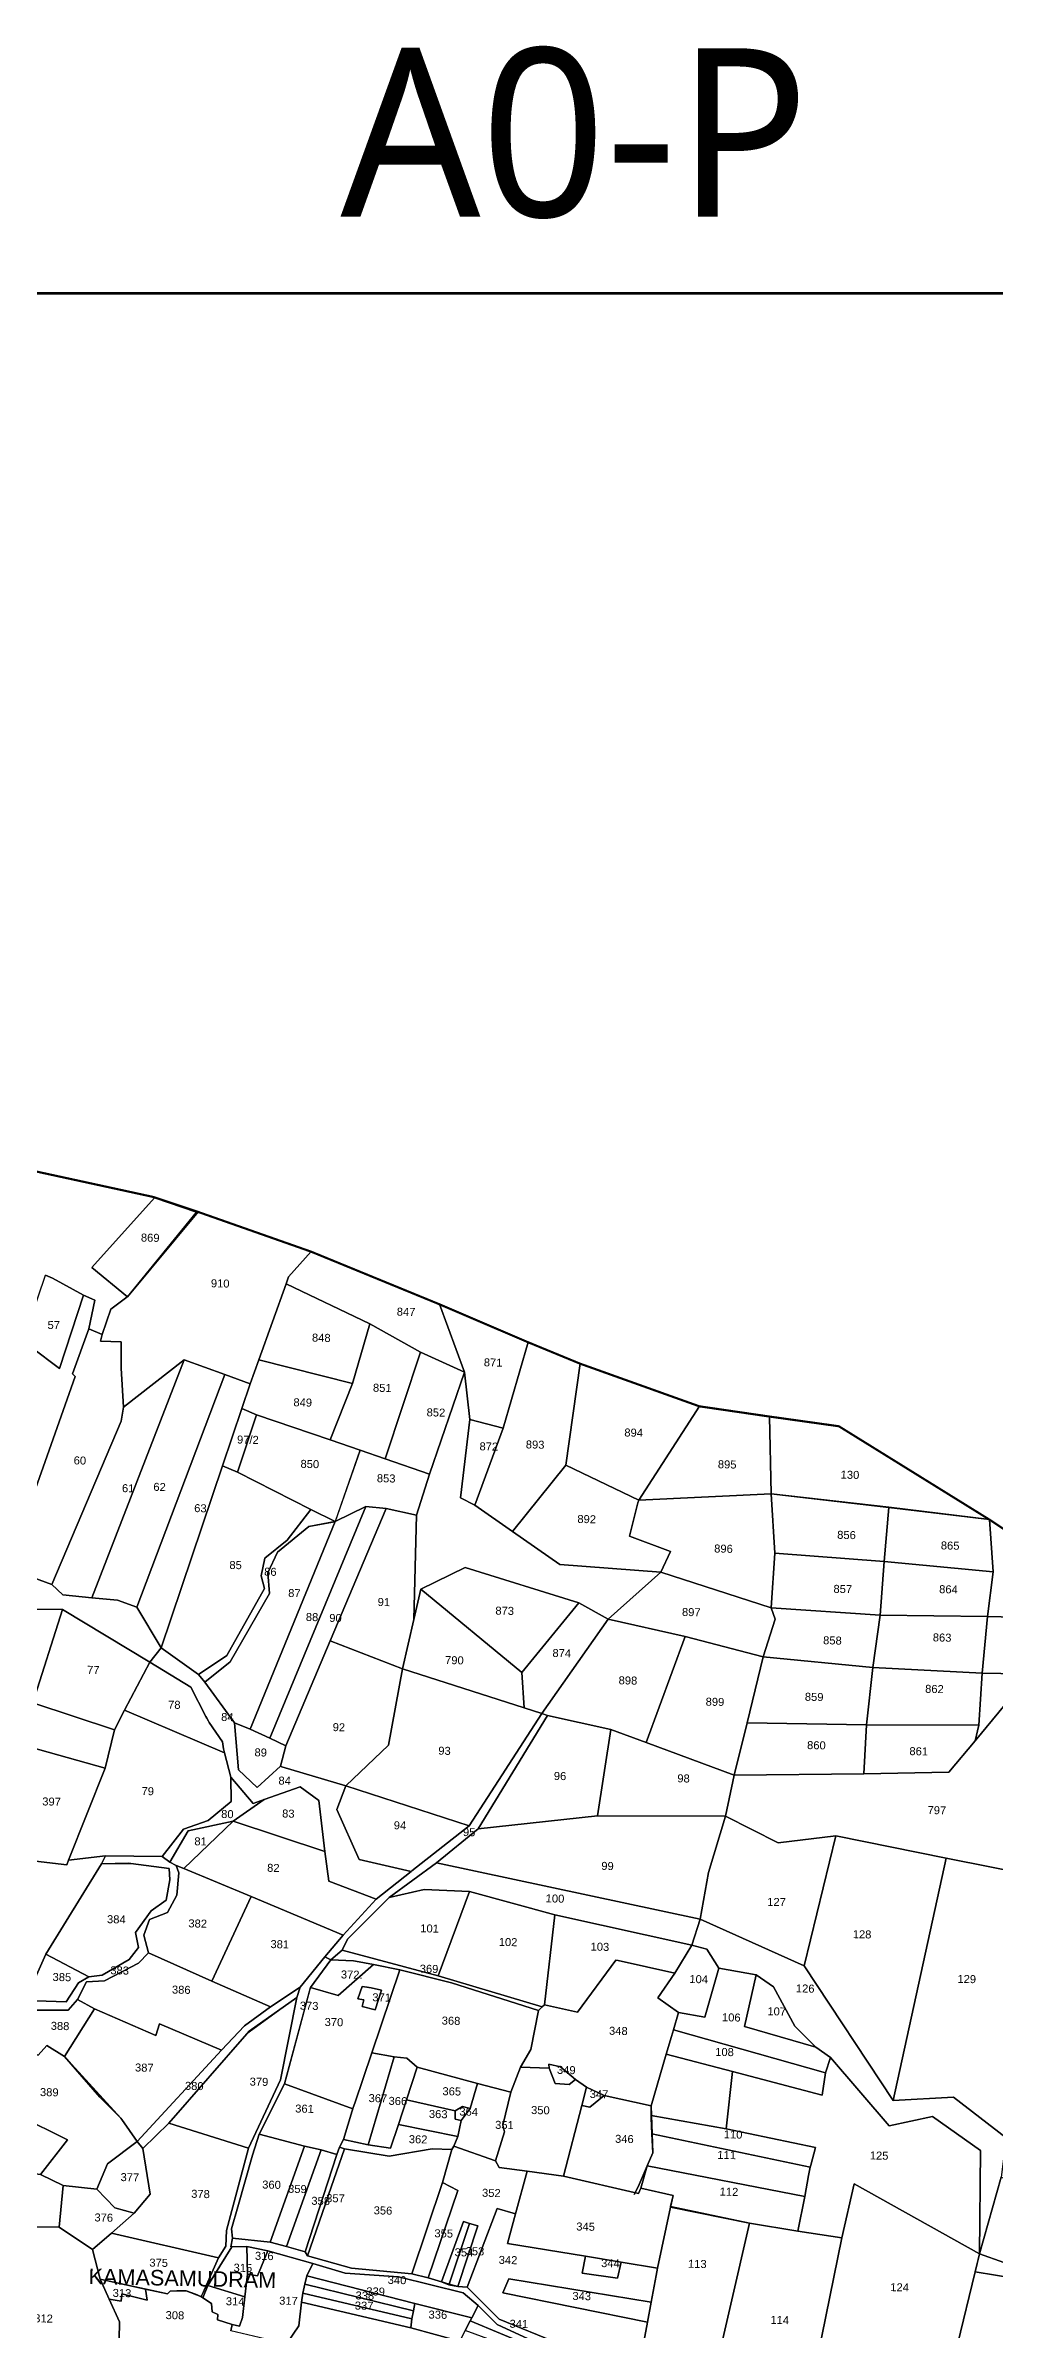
# Model space of a CAD drawing. Header units: inches. Extents: x 191080 to 197844, y 1603242 to 1613996.
# Drawn here: x 193644 to 195424, y 1609716 to 1613996 of the extents above; entities that cross this region are included whole.
import ezdxf

# ---------------------------------------------------------------- set-up
doc = ezdxf.new("R2010")
doc.units = ezdxf.units.IN
doc.header["$LTSCALE"] = 15
doc.header["$MEASUREMENT"] = 0
for name, color, linetype in [('CADAS', 1, 'Continuous'), ('PLOT', 7, 'Continuous'), ('PLOT NO', 7, 'Continuous'), ('VILLAGE BOUNDRY', 5, 'Continuous')]:
    doc.layers.add(name, color=color, linetype=linetype)
doc.styles.get("Standard").update_dxf_attribs({"font": 'arial.ttf'})
doc.styles.add('TMS', font='trebuc.ttf')

msp = doc.modelspace()

# ---------------------------------------------------------------- linework, layer by layer
at = {"layer": 'PLOT'}
for points in [[(193371.4, 1611941.6), (193847, 1611838.2), (193930.4, 1611810.3), (193848.7, 1611836.5), (193730.9, 1611705.8), (193797.7, 1611651.4), (193796.6, 1611650.3), (193766.5, 1611627.8), (193750.4, 1611580.8), (193725.6, 1611590.9), (193736.6, 1611645), (193715.6, 1611654.1), (193657.2, 1611686.3), (193643.9, 1611691.7)], [(193573.1, 1611142.7), (193656.3, 1611111.7), (193677, 1611092.5), (193731, 1611086.6), (193779.4, 1611082.8), (193815.5, 1611069.6), (193860.9, 1610993.1), (193839.8, 1610966.4), (193675.8, 1611064.9), (193536.1, 1611065.8)], [(193627, 1610331.4), (193682.7, 1610329.4), (193706.2, 1610365.1), (193725.2, 1610376.7), (193750.5, 1610379.3), (193801.4, 1610408.9), (193818.9, 1610431.7), (193813, 1610459.5), (193842.4, 1610499.9), (193870.8, 1610519.9), (193877.3, 1610558.5), (193876.2, 1610579.6), (193804.4, 1610588.8), (193800.7, 1610589.3), (193749.3, 1610588), (193756.7, 1610603.4), (193863, 1610601.7), (193877.3, 1610591.1), (193889.3, 1610585.3), (193894.4, 1610571.6), (193890.6, 1610529.2), (193872.9, 1610496.8), (193839, 1610483.9), (193828.6, 1610454.8), (193837.4, 1610421.4), (193818.3, 1610401.9), (193755.1, 1610368.7), (193721.4, 1610366.8), (193704.1, 1610333.7), (193686.5, 1610314.2), (193614.9, 1610313.8)], [(193568.2, 1609908.2), (193670, 1609907.3), (193732.6, 1609865.1), (193746.6, 1609809.8), (193747.3, 1609808.3), (193763.7, 1609772.4), (193783.2, 1609729.5), (193782.6, 1609696.6)], [(194549.4, 1609697.8), (194491, 1609724.7), (194455.4, 1609760.4), (194427.4, 1609783.8), (194306, 1609814.1), (194206.3, 1609821.2), (194145.3, 1609839.1), (194061.1, 1609863.1), (194022, 1609871.2), (193993.9, 1609870.6), (193991.7, 1609870.6), (193994.9, 1609886.8), (194065.8, 1609878.8), (194096, 1609870.9), (194131.3, 1609860.9), (194135.3, 1609853.5), (194218.3, 1609830.1), (194331.1, 1609819.5), (194361.7, 1609812.4), (194387.1, 1609804.4), (194400.7, 1609799.3), (194400.7, 1609799.3), (194417.3, 1609795.8), (194435.1, 1609794.4), (194495.2, 1609734.7), (194607.9, 1609688.2)], [(193782.6, 1609696.6), (193783.2, 1609729.5), (193763.7, 1609772.4), (193786.3, 1609768.6), (193787.6, 1609782.5), (193834.6, 1609770.6), (193832, 1609791.2), (193843.1, 1609789), (193873.2, 1609782), (193877.9, 1609787.3), (193890.7, 1609787.5), (193877.9, 1609787.3), (193908.2, 1609787.6), (193925.5, 1609781.3), (193935.8, 1609777.5), (193936.4, 1609777.2), (193938.5, 1609775.1), (193939.1, 1609774.7), (193939.1, 1609774.7), (193955.5, 1609764.1), (193956.6, 1609748.7), (193967.2, 1609743.5), (193966.7, 1609733.3), (193994.4, 1609724.5), (193994.4, 1609724.5), (193991.6, 1609712.9)]]:
    msp.add_lwpolyline(points, dxfattribs=at)
for points in [[(193848.7, 1611836.5), (193927.2, 1611809.7), (193797.7, 1611651.4), (193730.9, 1611705.8), (193848.7, 1611836.5)], [(193797.7, 1611651.4), (193927.2, 1611809.7), (193848.7, 1611836.5), (193930.4, 1611810.3), (193797.7, 1611651.4)], [(193797.7, 1611651.4), (193927.2, 1611809.7), (193848.7, 1611836.5), (193930.4, 1611810.3), (193797.7, 1611651.4)], [(193930.4, 1611810.3), (194142.3, 1611735.8), (194100.1, 1611688.6), (194095.4, 1611675.4), (194044.2, 1611533.1), (194028.1, 1611488.3), (193980.5, 1611505.5), (193904.4, 1611532.9), (193790.7, 1611444.3), (193785.8, 1611517.7), (193786.2, 1611566.5), (193786.2, 1611566.5), (193747.5, 1611567.9), (193750.4, 1611580.8), (193766.5, 1611627.8), (193796.6, 1611650.3), (193797.7, 1611651.4), (193930.4, 1611810.3)], [(194142.3, 1611735.8), (194383.1, 1611637.1), (194430.1, 1611510.1), (194347.5, 1611547.5), (194252.4, 1611600.6), (194095.4, 1611675.4), (194100.1, 1611688.6), (194142.3, 1611735.8)], [(193643.9, 1611691.7), (193657.2, 1611686.3), (193715.6, 1611654.1), (193670.4, 1611516.5), (193617.3, 1611556.8), (193601.8, 1611566.3), (193643.9, 1611691.7)], [(193725.6, 1611590.9), (193694.6, 1611506.8), (193699.7, 1611501.8), (193573.1, 1611142.7), (193479.8, 1611174.7), (193617.3, 1611556.8), (193670.4, 1611516.5), (193715.6, 1611654.1), (193736.6, 1611645), (193725.6, 1611590.9)], [(194252.4, 1611600.6), (194219.8, 1611488.5), (194044.2, 1611533.1), (194095.4, 1611675.4), (194252.4, 1611600.6)], [(194383.1, 1611637.1), (194549.2, 1611566), (194502.6, 1611405.1), (194440, 1611421), (194430.1, 1611510.1), (194383.1, 1611637.1)], [(193786.2, 1611566.5), (193785.8, 1611517.7), (193790.7, 1611444.3), (193786, 1611418.1), (193656.3, 1611111.7), (193573.1, 1611142.7), (193699.7, 1611501.8), (193694.6, 1611506.8), (193725.6, 1611590.9), (193750.4, 1611580.8), (193747.5, 1611567.9), (193786.2, 1611566.5)], [(193790.7, 1611444.3), (193785.8, 1611517.7), (193786.2, 1611566.5), (193785.8, 1611517.7), (193790.7, 1611444.3)], [(193790.7, 1611444.3), (193785.8, 1611517.7), (193786.2, 1611566.5), (193785.8, 1611517.7), (193790.7, 1611444.3)], [(194281.1, 1611347.6), (194234.4, 1611363.8), (194177.8, 1611383), (194219.8, 1611488.5), (194252.4, 1611600.6), (194347.5, 1611547.5), (194281.1, 1611347.6)], [(194646.6, 1611525.9), (194619.8, 1611335.5), (194519.8, 1611211.5), (194449.1, 1611260.3), (194502.6, 1611405.1), (194549.2, 1611566), (194646.6, 1611525.9)], [(193790.7, 1611444.3), (193904.4, 1611532.9), (193731, 1611086.6), (193677, 1611092.5), (193656.3, 1611111.7), (193786, 1611418.1), (193790.7, 1611444.3)], [(193731, 1611086.6), (193904.4, 1611532.9), (193980.5, 1611505.5), (193815.5, 1611069.6), (193779.4, 1611082.8), (193731, 1611086.6)], [(194039.8, 1611430.1), (194012.4, 1611441.9), (194028.1, 1611488.3), (194044.2, 1611533.1), (194219.8, 1611488.5), (194177.8, 1611383), (194039.8, 1611430.1)], [(194364.4, 1611318.5), (194281.1, 1611347.6), (194347.5, 1611547.5), (194430.1, 1611510.1), (194364.4, 1611318.5)], [(194646.6, 1611525.9), (194870.4, 1611445.9), (194756.7, 1611269.7), (194619.8, 1611335.5), (194646.6, 1611525.9)], [(193815.5, 1611069.6), (193980.5, 1611505.5), (194028.1, 1611488.3), (194012.4, 1611441.9), (193976.2, 1611334.6), (193860.9, 1610993.1), (193815.5, 1611069.6)], [(194430.1, 1611510.1), (194440, 1611421), (194422.7, 1611274.1), (194449.1, 1611260.3), (194519.8, 1611211.5), (194608.5, 1611149.6), (194797.9, 1611135), (194699.3, 1611047), (194644.5, 1611077.7), (194431.4, 1611143.7), (194348.1, 1611103.4), (194334.8, 1611046.3), (194340, 1611241.7), (194364.4, 1611318.5), (194430.1, 1611510.1)], [(193976.2, 1611334.6), (194012.4, 1611441.9), (194039.8, 1611430.1), (194004.4, 1611322.4), (193976.2, 1611334.6)], [(195002, 1611426.7), (195004.9, 1611282.1), (194756.7, 1611269.7), (194870.4, 1611445.9), (195002, 1611426.7)], [(194004.4, 1611322.4), (194039.8, 1611430.1), (194177.8, 1611383), (194234.4, 1611363.8), (194187.5, 1611229.9), (194187.5, 1611229.9), (194141.9, 1611252.3), (194004.4, 1611322.4)], [(194502.6, 1611405.1), (194449.1, 1611260.3), (194422.7, 1611274.1), (194440, 1611421), (194502.6, 1611405.1)], [(195225.7, 1611257), (195004.9, 1611282.1), (195002, 1611426.7), (195132.1, 1611408.5), (195414.3, 1611233.6), (195225.7, 1611257)], [(194234.4, 1611363.8), (194281.1, 1611347.6), (194364.4, 1611318.5), (194340, 1611241.7), (194283, 1611254.1), (194245, 1611258.2), (194187.5, 1611229.9), (194187.9, 1611230.9), (194234.4, 1611363.8)], [(193976.2, 1611334.6), (194004.4, 1611322.4), (194141.9, 1611252.3), (194097.4, 1611194.7), (194055.4, 1611161.1), (194048.8, 1611128.2), (194055.2, 1611104.4), (193984, 1610978.8), (193931.4, 1610943.1), (193860.9, 1610993.1), (193976.2, 1611334.6)], [(194619.8, 1611335.5), (194756.7, 1611269.7), (194755, 1611265), (194739.2, 1611202.7), (194816.4, 1611173.5), (194797.9, 1611135), (194608.5, 1611149.6), (194519.8, 1611211.5), (194619.8, 1611335.5)], [(195004.9, 1611282.1), (195011.7, 1611170.7), (195005.2, 1611068.2), (194797.9, 1611135), (194816.4, 1611173.5), (194739.2, 1611202.7), (194755, 1611265), (194756.7, 1611269.7), (195004.9, 1611282.1)], [(195004.9, 1611282.1), (195225.7, 1611257), (195225.6, 1611255.9), (195004.9, 1611282.1)], [(195004.9, 1611282.1), (195225.7, 1611257), (195225.6, 1611255.9), (195004.9, 1611282.1)], [(195217.1, 1611155.2), (195011.7, 1611170.7), (195004.9, 1611282.1), (195225.6, 1611255.9), (195217.1, 1611155.2)], [(193931.4, 1610943.1), (193984, 1610978.8), (194055.2, 1611104.4), (194048.8, 1611128.2), (194055.4, 1611161.1), (194097.4, 1611194.7), (194141.9, 1611252.3), (194187.5, 1611229.9), (194138.1, 1611220.8), (194079, 1611172.3), (194061.2, 1611133.6), (194064, 1611095.3), (193990.5, 1610966.7), (193943.1, 1610929.1), (193931.4, 1610943.1)], [(194187.5, 1611229.9), (194028.3, 1610840.8), (193998.8, 1610852.6), (193943.1, 1610929.1), (193990.5, 1610966.7), (194064, 1611095.3), (194061.2, 1611133.6), (194079, 1611172.3), (194138.1, 1611220.8), (194186.3, 1611229.6), (194187.5, 1611229.9)], [(194028.3, 1610840.8), (194187.5, 1611229.9), (194245, 1611258.2), (194064.9, 1610823.7), (194028.3, 1610840.8)], [(194245, 1611258.2), (194283, 1611254.1), (194178.2, 1611006.3), (194094.9, 1610809.7), (194064.9, 1610823.7), (194245, 1611258.2)], [(194186.3, 1611229.6), (194187.5, 1611229.9), (194141.9, 1611252.3), (194187.5, 1611229.9), (194187.5, 1611229.9), (194186.3, 1611229.6)], [(194178.2, 1611006.3), (194283, 1611254.1), (194340, 1611241.7), (194334.8, 1611046.3), (194313.9, 1610954), (194178.2, 1611006.3)], [(195421.2, 1611135.8), (195217.1, 1611155.2), (195225.6, 1611255.9), (195414.3, 1611233.6), (195421.2, 1611135.8)], [(195225.7, 1611257), (195414.3, 1611233.6), (195225.6, 1611255.9), (195225.7, 1611257)], [(195225.7, 1611257), (195414.3, 1611233.6), (195225.6, 1611255.9), (195225.7, 1611257)], [(195414.3, 1611233.6), (195580.7, 1611123.5), (195564.7, 1611048.2), (195410.7, 1611051.7), (195421.2, 1611135.8), (195414.3, 1611233.6)], [(194644.5, 1611077.7), (194537.8, 1610946.6), (194348.1, 1611103.4), (194431.4, 1611143.7), (194644.5, 1611077.7)], [(194843.6, 1611014.6), (194699.3, 1611047), (194797.9, 1611135), (195005.2, 1611068.2), (195012.7, 1611047.1), (194989.8, 1610976), (194843.6, 1611014.6)], [(195209.3, 1611054.2), (195005.2, 1611068.2), (195011.7, 1611170.7), (195217.1, 1611155.2), (195209.3, 1611054.2)], [(195410.7, 1611051.7), (195209.3, 1611054.2), (195217.1, 1611155.2), (195421.2, 1611135.8), (195410.7, 1611051.7)], [(194313.9, 1610954), (194334.8, 1611046.3), (194348.1, 1611103.4), (194537.8, 1610946.6), (194541.8, 1610880.6), (194313.9, 1610954)], [(193675.8, 1611064.9), (193620.7, 1610889.9), (193487.8, 1610930.3), (193536.1, 1611065.8), (193675.8, 1611064.9)], [(193620.7, 1610889.9), (193675.8, 1611064.9), (193839.8, 1610966.4), (193792.4, 1610876.2), (193773.3, 1610839.7), (193620.7, 1610889.9)], [(194575, 1610869.9), (194541.8, 1610880.6), (194537.8, 1610946.6), (194644.5, 1611077.7), (194699.3, 1611047), (194575, 1610869.9)], [(194575, 1610869.9), (194699.3, 1611047), (194843.6, 1611014.6), (194770.7, 1610815.6), (194704.3, 1610840.2), (194585.4, 1610866), (194575, 1610869.9)], [(194699.3, 1611047), (194843.6, 1611014.6), (194842.6, 1611012), (194842.6, 1611012), (194843.6, 1611014.6), (194699.3, 1611047)], [(195196, 1610956.5), (194989.8, 1610976), (195012.7, 1611047.1), (195005.2, 1611068.2), (195209.3, 1611054.2), (195196, 1610956.5)], [(195400.8, 1610945.9), (195196, 1610956.5), (195209.3, 1611054.2), (195410.7, 1611051.7), (195400.8, 1610945.9)], [(195400.8, 1610945.9), (195410.7, 1611051.7), (195564.7, 1611048.2), (195541.6, 1610942.9), (195400.8, 1610945.9)], [(193189.8, 1611030.2), (193195.2, 1611029.2), (193257.7, 1611008.8), (193361.1, 1610973.7), (193487.8, 1610930.3), (193620.7, 1610889.9), (193773.3, 1610839.7), (193755.9, 1610767.6), (193562.4, 1610821.8), (193258.7, 1610907.9), (193249.9, 1610924.9), (193244.6, 1610932.9), (193235.8, 1610946.1), (193189.8, 1611030.2)], [(194178.2, 1611006.3), (194313.9, 1610954), (194287.7, 1610810.7), (194207.2, 1610734.7), (194087.6, 1610770.3), (194084.9, 1610771.1), (194094.9, 1610809.7), (194178.2, 1611006.3)], [(194989.8, 1610976), (194960.2, 1610852.8), (194935.5, 1610754.6), (194770.7, 1610815.6), (194843.6, 1611014.6), (194989.8, 1610976)], [(193978.3, 1610803.6), (193979.6, 1610796.4), (193792.4, 1610876.2), (193839.8, 1610966.4), (193916.8, 1610919.5), (193945.1, 1610864.4), (193946.9, 1610861), (193949.7, 1610855.4), (193951.2, 1610853.2), (193975.9, 1610817.2), (193978.3, 1610803.6)], [(193860.9, 1610993.1), (193931.4, 1610943.1), (193943.1, 1610929.1), (193998.8, 1610852.6), (194006.4, 1610764.2), (194040.9, 1610731.5), (194084.9, 1610771.1), (194087.6, 1610770.3), (194207.2, 1610734.7), (194190.4, 1610689.9), (194232.2, 1610596.2), (194329.9, 1610573.9), (194264.4, 1610522.2), (194175.5, 1610555.9), (194168.3, 1610611.6), (194156.9, 1610707.1), (194121.9, 1610732.5), (194054.5, 1610708.7), (194033.4, 1610701.5), (193992, 1610750.8), (193979.6, 1610796.4), (193978.3, 1610803.6), (193975.9, 1610817.2), (193951.2, 1610853.2), (193949.7, 1610855.4), (193946.9, 1610861), (193945.1, 1610864.4), (193916.8, 1610919.5), (193839.8, 1610966.4), (193860.9, 1610993.1)], [(194960.2, 1610852.8), (194989.8, 1610976), (195196, 1610956.5), (195183.9, 1610848.8), (194960.2, 1610852.8)], [(194207.2, 1610734.7), (194287.7, 1610810.7), (194313.9, 1610954), (194541.8, 1610880.6), (194575, 1610869.9), (194438.7, 1610659.6), (194207.2, 1610734.7)], [(195394.4, 1610848.2), (195183.9, 1610848.8), (195196, 1610956.5), (195400.8, 1610945.9), (195394.4, 1610848.2)], [(195387.5, 1610819), (195394.4, 1610848.2), (195400.8, 1610945.9), (195541.6, 1610942.9), (195538.7, 1610851.4), (195452.7, 1610897.6), (195387.5, 1610819)], [(193792.4, 1610876.2), (193979.6, 1610796.4), (193992, 1610750.8), (193992.1, 1610704.9), (193949.1, 1610669.7), (193903.1, 1610653.2), (193863, 1610601.7), (193756.7, 1610603.4), (193687.6, 1610595.3), (193755.9, 1610767.6), (193773.3, 1610839.7), (193792.4, 1610876.2)], [(194919.6, 1610677.7), (194935.5, 1610754.6), (195179, 1610756.8), (195338.6, 1610760.2), (195387.5, 1610819), (195452.7, 1610897.6), (195538.7, 1610851.4), (195500.1, 1610565.9), (195333.1, 1610598.6), (195126.4, 1610640.5), (195018.3, 1610627.6), (194919.6, 1610677.7)], [(194028.3, 1610840.8), (194064.9, 1610823.7), (194094.9, 1610809.7), (194084.9, 1610771.1), (194040.9, 1610731.5), (194006.4, 1610764.2), (193998.8, 1610852.6), (194028.3, 1610840.8)], [(194575, 1610869.9), (194585.4, 1610866), (194455.7, 1610653.7), (194377.3, 1610590.3), (194288.7, 1610525.4), (194210.6, 1610447.2), (194200.3, 1610426.1), (194179.5, 1610408.6), (194168.3, 1610413.6), (194202.2, 1610454.8), (194264.4, 1610522.2), (194329.9, 1610573.9), (194331.3, 1610575), (194438.7, 1610659.6), (194575, 1610869.9)], [(194679.3, 1610678.5), (194455.7, 1610653.7), (194585.4, 1610866), (194704.3, 1610840.2), (194679.3, 1610678.5)], [(194919.6, 1610677.7), (194679.3, 1610678.5), (194704.3, 1610840.2), (194770.7, 1610815.6), (194935.5, 1610754.6), (194919.6, 1610677.7)], [(194935.5, 1610754.6), (194960.2, 1610852.8), (195183.9, 1610848.8), (195179, 1610756.8), (194935.5, 1610754.6)], [(195179, 1610756.8), (195183.9, 1610848.8), (195394.4, 1610848.2), (195387.5, 1610819), (195338.6, 1610760.2), (195179, 1610756.8)], [(193544, 1610751.8), (193562.4, 1610821.8), (193755.9, 1610767.6), (193687.6, 1610595.3), (193684.1, 1610586.6), (193508.1, 1610606.9), (193544, 1610751.8)], [(193992, 1610750.8), (194033.4, 1610701.5), (194054.5, 1610708.7), (193996.3, 1610668.1), (193911.5, 1610649.8), (193877.3, 1610591.1), (193863, 1610601.7), (193903.1, 1610653.2), (193949.1, 1610669.7), (193992.1, 1610704.9), (193992, 1610750.8)], [(194054.5, 1610708.7), (194121.9, 1610732.5), (194156.9, 1610707.1), (194168.3, 1610611.6), (193996.3, 1610668.1), (194054.5, 1610708.7)], [(194207.2, 1610734.7), (194438.7, 1610659.6), (194331.3, 1610575), (194329.9, 1610573.9), (194232.2, 1610596.2), (194190.4, 1610689.9), (194207.2, 1610734.7)], [(193903.9, 1610579.2), (193889.3, 1610585.3), (193877.3, 1610591.1), (193911.5, 1610649.8), (193996.3, 1610668.1), (193903.9, 1610579.2)], [(194202.2, 1610454.8), (194029.9, 1610527.3), (193903.9, 1610579.2), (193996.3, 1610668.1), (194168.3, 1610611.6), (194175.5, 1610555.9), (194264.4, 1610522.2), (194202.2, 1610454.8)], [(194455.7, 1610653.7), (194679.3, 1610678.5), (194919.6, 1610677.7), (194887.5, 1610572.3), (194871.9, 1610484.8), (194871.9, 1610484.8), (194377.3, 1610590.3), (194455.7, 1610653.7)], [(194871.9, 1610484.8), (194887.5, 1610572.3), (194919.6, 1610677.7), (195018.3, 1610627.6), (195126.4, 1610640.5), (195067, 1610396.9), (194871.9, 1610484.8)], [(194919.6, 1610677.7), (194887.5, 1610572.3), (194871.9, 1610484.8), (194871.9, 1610484.8), (194871.9, 1610484.8), (194871.9, 1610484.8), (194887.5, 1610572.3), (194919.6, 1610677.7)], [(195067, 1610396.9), (195126.4, 1610640.5), (195333.1, 1610598.6), (195233.6, 1610144.9), (195067, 1610396.9)], [(193749.3, 1610588), (193645.1, 1610418.7), (193602, 1610321.9), (193487.5, 1610477.4), (193479.1, 1610488.8), (193481.2, 1610498.3), (193508.1, 1610606.9), (193684.1, 1610586.6), (193687.6, 1610595.3), (193756.7, 1610603.4), (193749.3, 1610588)], [(193725.2, 1610376.7), (193645.1, 1610418.7), (193749.3, 1610588), (193804.4, 1610588.8), (193876.2, 1610579.6), (193877.3, 1610558.5), (193870.8, 1610519.9), (193842.4, 1610499.9), (193813, 1610459.5), (193818.9, 1610431.7), (193801.4, 1610408.9), (193750.5, 1610379.3), (193725.2, 1610376.7)], [(193749.3, 1610588), (193800.7, 1610589.3), (193804.4, 1610588.8), (193749.3, 1610588)], [(193749.3, 1610588), (193800.7, 1610589.3), (193804.4, 1610588.8), (193749.3, 1610588)], [(193956.1, 1610368.4), (193837.4, 1610421.4), (193828.6, 1610454.8), (193839, 1610483.9), (193872.9, 1610496.8), (193890.6, 1610529.2), (193894.4, 1610571.6), (193889.3, 1610585.3), (193903.9, 1610579.2), (194029.7, 1610526.8), (193956.1, 1610368.4)], [(193903.9, 1610579.2), (194029.9, 1610527.3), (194029.7, 1610526.8), (193903.9, 1610579.2)], [(193903.9, 1610579.2), (194029.9, 1610527.3), (194029.7, 1610526.8), (193903.9, 1610579.2)], [(194377.3, 1610590.3), (194871.9, 1610484.8), (194856.5, 1610435.7), (194599.1, 1610492.8), (194439.5, 1610536.4), (194354.1, 1610540), (194288.7, 1610525.4), (194377.3, 1610590.3)], [(195233.6, 1610144.9), (195333.1, 1610598.6), (195500.1, 1610565.9), (195492.8, 1610475.2), (195492.4, 1610471.1), (195472.1, 1610281.1), (195445.7, 1610074.7), (195347.2, 1610150.6), (195233.6, 1610144.9)], [(194380.9, 1610378.5), (194200.3, 1610426.1), (194210.6, 1610447.2), (194288.7, 1610525.4), (194354.1, 1610540), (194439.5, 1610536.4), (194380.9, 1610378.5)], [(194575.6, 1610320.1), (194380.9, 1610378.5), (194439.5, 1610536.4), (194599.1, 1610492.8), (194580.2, 1610323.7), (194575.6, 1610320.1)], [(194065.9, 1610319.9), (193956.1, 1610368.4), (194029.7, 1610526.8), (194202.2, 1610454.8), (194168.3, 1610413.6), (194121.6, 1610356.8), (194065.9, 1610319.9)], [(194029.9, 1610527.3), (194202.2, 1610454.8), (194029.7, 1610526.8), (194029.9, 1610527.3)], [(194029.9, 1610527.3), (194202.2, 1610454.8), (194029.7, 1610526.8), (194029.9, 1610527.3)], [(194580.2, 1610323.7), (194599.1, 1610492.8), (194856.5, 1610435.7), (194824.7, 1610383.1), (194718.1, 1610406.8), (194713.8, 1610407.8), (194642.2, 1610310.4), (194580.2, 1610323.7)], [(195395.8, 1609857.4), (195397.8, 1610050.9), (195307.7, 1610114.8), (195226.7, 1610097.2), (195116.5, 1610225.3), (195088.8, 1610244.6), (195049.7, 1610283.8), (195009.6, 1610357.8), (194977, 1610380), (194906.7, 1610392.5), (194884.4, 1610428), (194856.5, 1610435.7), (194871.9, 1610484.8), (195067, 1610396.9), (195233.6, 1610144.9), (195347.2, 1610150.6), (195445.7, 1610074.7), (195436.3, 1610001.1), (195395.8, 1609857.4)], [(193645.1, 1610418.7), (193725.2, 1610376.7), (193706.2, 1610365.1), (193682.7, 1610329.4), (193627, 1610331.4), (193602, 1610321.9), (193645.1, 1610418.7)], [(193837.4, 1610421.4), (193956.1, 1610368.4), (194065.9, 1610319.9), (194017.1, 1610284.7), (193974.2, 1610239), (193858.3, 1610288.2), (193851.1, 1610266.5), (193736, 1610316.5), (193704.1, 1610333.7), (193721.4, 1610366.8), (193755.1, 1610368.7), (193818.3, 1610401.9), (193837.4, 1610421.4)], [(194044.6, 1610081.2), (194032.5, 1610042.2), (194004.6, 1609945), (193992.8, 1609904.2), (193994.9, 1609886.8), (193991.7, 1609870.6), (193993.9, 1609870.6), (193948.5, 1609798.1), (193939.1, 1609774.7), (193938.5, 1609775.1), (193936.4, 1609777.2), (193939.8, 1609784.7), (193946, 1609798.8), (193968.4, 1609849.4), (193982.4, 1609871.4), (193983.7, 1609900.6), (194025.1, 1610055.3), (194085, 1610183.1), (194115.6, 1610337.6), (194115.6, 1610337.6), (194121.6, 1610356.8), (194168.3, 1610413.6), (194179.5, 1610408.6), (194141.1, 1610356.2), (194141.1, 1610356.2), (194140.2, 1610352.9), (194092.2, 1610175.7), (194044.6, 1610081.2)], [(194179.5, 1610408.6), (194221.7, 1610406.3), (194225.7, 1610405.5), (194259.4, 1610399.4), (194193.1, 1610341.6), (194141.1, 1610356.2), (194179.5, 1610408.6)], [(194568.7, 1610313.2), (194405.7, 1610365), (194405.7, 1610365), (194308.6, 1610389.5), (194259.4, 1610399.4), (194259.4, 1610399.4), (194259.4, 1610399.4), (194225.7, 1610405.5), (194221.7, 1610406.3), (194179.5, 1610408.6), (194200.3, 1610426.1), (194380.9, 1610378.5), (194575.6, 1610320.1), (194573.9, 1610318.5), (194568.7, 1610313.2)], [(194225.7, 1610405.5), (194221.7, 1610406.3), (194179.5, 1610408.6), (194221.7, 1610406.3), (194225.7, 1610405.5)], [(194225.7, 1610405.5), (194221.7, 1610406.3), (194179.5, 1610408.6), (194221.7, 1610406.3), (194225.7, 1610405.5)], [(194588.5, 1610205), (194535.3, 1610207.1), (194554.4, 1610240.1), (194568.7, 1610313.2), (194573.9, 1610318.5), (194575.6, 1610320.1), (194580.2, 1610323.7), (194642.2, 1610310.4), (194713.8, 1610407.8), (194718.1, 1610406.8), (194824.7, 1610383.1), (194792.6, 1610336.8), (194831.1, 1610309.3), (194821.8, 1610276.9), (194818.2, 1610264.3), (194808.5, 1610231.5), (194780, 1610134.3), (194692.2, 1610154), (194658.8, 1610169.8), (194638.2, 1610184), (194609.8, 1610207.9), (194587.9, 1610213), (194588.5, 1610205)], [(194831.1, 1610309.3), (194792.6, 1610336.8), (194824.7, 1610383.1), (194856.5, 1610435.7), (194884.4, 1610428), (194906.7, 1610392.5), (194880.5, 1610301.1), (194831.1, 1610309.3)], [(194220.5, 1610128.7), (194092.2, 1610175.7), (194141.1, 1610356.2), (194193.1, 1610341.6), (194193.1, 1610341.6), (194259.4, 1610399.4), (194308.6, 1610389.5), (194256.4, 1610234.1), (194224.3, 1610139.8), (194221.4, 1610131.3), (194220.5, 1610128.7)], [(194341.4, 1610207), (194321.6, 1610224), (194298.2, 1610226.3), (194256.4, 1610234.1), (194308.6, 1610389.5), (194405.7, 1610365), (194568.7, 1610313.2), (194554.4, 1610240.1), (194535.3, 1610207.1), (194516.7, 1610160.1), (194454.4, 1610176.7), (194341.4, 1610207)], [(194821.8, 1610276.9), (194831.1, 1610309.3), (194880.5, 1610301.1), (194906.7, 1610392.5), (194977, 1610380), (194955.3, 1610283.1), (195088.8, 1610244.6), (195116.5, 1610225.3), (195106.8, 1610196.4), (194821.8, 1610276.9)], [(195088.8, 1610244.6), (194955.3, 1610283.1), (194977, 1610380), (195009.6, 1610357.8), (195049.7, 1610283.8), (195088.8, 1610244.6)], [(193704.1, 1610333.7), (193736, 1610316.5), (193679.9, 1610227), (193646.7, 1610247.8), (193630.7, 1610229.4), (193526.8, 1610265.1), (193533.9, 1610282.4), (193557, 1610278.9), (193614.9, 1610313.8), (193686.5, 1610314.2), (193704.1, 1610333.7)], [(194115.6, 1610337.6), (194025.9, 1610274.6), (194021.6, 1610269.7), (193875.6, 1610102.2), (193826.6, 1610054.4), (193816.2, 1610068), (193974.2, 1610239), (194017.1, 1610284.7), (194065.9, 1610319.9), (194121.6, 1610356.8), (194115.6, 1610337.6)], [(194025.1, 1610055.3), (193875.6, 1610102.2), (194025.9, 1610274.6), (194115.6, 1610337.6), (194085, 1610183.1), (194025.1, 1610055.3)], [(194021.6, 1610269.7), (194025.9, 1610274.6), (194115.6, 1610337.6), (194115.6, 1610337.6), (194021.6, 1610269.7)], [(194254.7, 1610355.8), (194247.3, 1610356.8), (194238.3, 1610358.1), (194230.1, 1610335.4), (194241.2, 1610333.5), (194237.8, 1610320.6), (194262.5, 1610314.4), (194274.6, 1610351.7), (194254.7, 1610355.8)], [(194241.2, 1610333.5), (194230.1, 1610335.4), (194238.3, 1610358.1), (194254.7, 1610355.8), (194274.6, 1610351.7), (194262.5, 1610314.4), (194237.8, 1610320.6), (194241.2, 1610333.5)], [(194241.2, 1610333.5), (194230.1, 1610335.4), (194238.3, 1610358.1), (194254.7, 1610355.8), (194274.6, 1610351.7), (194262.5, 1610314.4), (194237.8, 1610320.6), (194241.2, 1610333.5)], [(193736, 1610316.5), (193851.1, 1610266.5), (193858.3, 1610288.2), (193974.2, 1610239), (193816.2, 1610068), (193787.6, 1610108.9), (193785.3, 1610111.2), (193679.9, 1610227), (193736, 1610316.5)], [(194808.5, 1610231.5), (194818.2, 1610264.3), (194821.8, 1610276.9), (195106.8, 1610196.4), (195100.9, 1610154.7), (194932.4, 1610199), (194808.5, 1610231.5)], [(193679.9, 1610227), (193746.1, 1610151.1), (193785.3, 1610111.2), (193787.6, 1610108.9), (193816.2, 1610068), (193760.2, 1610026), (193760.2, 1610026), (193740.7, 1609978.1), (193677.2, 1609985), (193634.9, 1610005.8), (193685.4, 1610070.8), (193595.1, 1610115.7), (193525, 1610079.5), (193475.2, 1610094.6), (193377.1, 1610113.4), (193381.3, 1610160.9), (193487.5, 1610198.6), (193526.8, 1610265.1), (193630.7, 1610229.4), (193646.7, 1610247.8), (193679.9, 1610227)], [(194249.2, 1610061.6), (194202.8, 1610071.3), (194219.4, 1610125.1), (194220.5, 1610128.7), (194220.5, 1610128.7), (194221.4, 1610131.3), (194224.3, 1610139.8), (194256.4, 1610234.1), (194298.2, 1610226.3), (194249.2, 1610061.6)], [(193785.3, 1610111.2), (193746.1, 1610151.1), (193679.9, 1610227), (193785.3, 1610111.2)], [(193785.3, 1610111.2), (193746.1, 1610151.1), (193679.9, 1610227), (193785.3, 1610111.2)], [(194306.2, 1610099.3), (194290.9, 1610055), (194249.2, 1610061.6), (194298.2, 1610226.3), (194321.6, 1610224), (194341.4, 1610207), (194321.5, 1610146.1), (194306.2, 1610099.3)], [(194321.5, 1610146.1), (194341.4, 1610207), (194454.4, 1610176.7), (194440.8, 1610129.8), (194426.5, 1610133.6), (194412.7, 1610125.4), (194321.5, 1610146.1)], [(194588.5, 1610205), (194599.9, 1610176.2), (194626, 1610174.5), (194638.2, 1610184), (194658.8, 1610169.8), (194649.9, 1610135.2), (194615.9, 1610002.8), (194547.8, 1610012.1), (194494.7, 1610019.1), (194488.2, 1610031.7), (194505, 1610086.1), (194501.6, 1610098.2), (194516.7, 1610160.1), (194535.3, 1610207.1), (194588.5, 1610205)], [(194638.2, 1610184), (194626, 1610174.5), (194599.9, 1610176.2), (194588.5, 1610205), (194587.9, 1610213), (194609.8, 1610207.9), (194638.2, 1610184)], [(194920.6, 1610091.5), (194779.8, 1610116.2), (194780, 1610134.3), (194808.5, 1610231.5), (194932.4, 1610199), (194920.6, 1610091.5)], [(194920.6, 1610091.5), (194932.4, 1610199), (195100.9, 1610154.7), (195106.8, 1610196.4), (195116.5, 1610225.3), (195226.7, 1610097.2), (195307.7, 1610114.8), (195397.8, 1610050.9), (195395.8, 1609857.4), (195161, 1609988.2), (195137.5, 1609886.9), (195054.9, 1609899.8), (195068, 1609964.9), (195075.3, 1610003.9), (195078.5, 1610019.8), (195079.3, 1610023.3), (195088.3, 1610056.7), (194920.6, 1610091.5)], [(194190.8, 1610043.5), (194160.9, 1610052.2), (194130.2, 1610059.1), (194044.6, 1610081.2), (194092.2, 1610175.7), (194220.5, 1610128.7), (194219.4, 1610125.1), (194202.8, 1610071.3), (194195.3, 1610057.1), (194190.8, 1610043.5)], [(194488.2, 1610031.7), (194409.8, 1610058.8), (194417.2, 1610076.9), (194423.7, 1610107), (194440.8, 1610129.8), (194454.4, 1610176.7), (194516.7, 1610160.1), (194501.6, 1610098.2), (194505, 1610086.1), (194488.2, 1610031.7)], [(194615.9, 1610002.8), (194649.9, 1610135.2), (194665.2, 1610132.2), (194692.2, 1610154), (194780, 1610134.3), (194783.4, 1610046.7), (194772.7, 1610022), (194760.7, 1609980.2), (194756.2, 1609970.4), (194615.9, 1610002.8)], [(194649.9, 1610135.2), (194658.8, 1610169.8), (194692.2, 1610154), (194665.2, 1610132.2), (194649.9, 1610135.2)], [(193634.9, 1610005.8), (193559.7, 1610015.6), (193525, 1610079.5), (193595.1, 1610115.7), (193685.4, 1610070.8), (193634.9, 1610005.8)], [(194306.2, 1610099.3), (194321.5, 1610146.1), (194412.7, 1610125.4), (194412.4, 1610109.3), (194423.7, 1610107), (194417.2, 1610076.9), (194306.2, 1610099.3)], [(194412.7, 1610125.4), (194426.5, 1610133.6), (194440.8, 1610129.8), (194423.7, 1610107), (194412.4, 1610109.3), (194412.7, 1610125.4)], [(194781.4, 1610081.9), (194779.8, 1610111.3), (194779.8, 1610116.2), (194920.6, 1610091.5), (195088.3, 1610056.7), (195079.3, 1610023.3), (195078.5, 1610019.8), (194781.4, 1610081.9)], [(193677.2, 1609985), (193670, 1609907.3), (193568.2, 1609908.2), (193445.3, 1609952.5), (193415.5, 1609972.4), (193475.2, 1610094.6), (193525, 1610079.5), (193559.7, 1610015.6), (193634.9, 1610005.8), (193677.2, 1609985)], [(193760.2, 1610026), (193816.2, 1610068), (193826.6, 1610054.4), (193840.2, 1609969), (193810.2, 1609933.6), (193774.4, 1609943.5), (193740.7, 1609978.1), (193760.2, 1610026)], [(193767.7, 1609896.1), (193810.2, 1609933.6), (193840.2, 1609969), (193826.6, 1610054.4), (193875.6, 1610102.2), (194025.1, 1610055.3), (193983.7, 1609900.6), (193982.4, 1609871.4), (193968.4, 1609849.4), (193968.4, 1609849.4), (193767.7, 1609896.1)], [(194065.8, 1609878.8), (193994.9, 1609886.8), (193992.8, 1609904.2), (194004.6, 1609945), (194032.5, 1610042.2), (194044.6, 1610081.2), (194130.2, 1610059.1), (194065.8, 1609878.8)], [(194004.6, 1609945), (194032.5, 1610042.2), (194044.6, 1610081.2), (194032.5, 1610042.2), (194004.6, 1609945)], [(194004.6, 1609945), (194032.5, 1610042.2), (194044.6, 1610081.2), (194032.5, 1610042.2), (194004.6, 1609945)], [(194409.8, 1610058.8), (194406.5, 1610052.5), (194369.6, 1610054), (194288.5, 1610040.5), (194205.2, 1610054.2), (194195.3, 1610057.1), (194202.8, 1610071.3), (194249.2, 1610061.6), (194290.9, 1610055), (194306.2, 1610099.3), (194417.2, 1610076.9), (194409.8, 1610058.8)], [(194772.7, 1610022), (194783.4, 1610046.7), (194781.4, 1610081.9), (195078.5, 1610019.8), (195075.3, 1610003.9), (195068, 1609964.9), (194772.7, 1610022)], [(194096, 1609870.9), (194065.8, 1609878.8), (194130.2, 1610059.1), (194160.9, 1610052.2), (194096, 1609870.9)], [(194190.8, 1610043.5), (194131.3, 1609860.9), (194096, 1609870.9), (194160.9, 1610052.2), (194190.8, 1610043.5)], [(194195.3, 1610057.1), (194205.2, 1610054.2), (194175.1, 1609967.8), (194168.5, 1609948.9), (194135.3, 1609853.5), (194131.3, 1609860.9), (194190.8, 1610043.5), (194195.3, 1610057.1)], [(194388.6, 1609990.9), (194331.1, 1609819.5), (194218.3, 1609830.1), (194135.3, 1609853.5), (194168.5, 1609948.9), (194175.1, 1609967.8), (194205.2, 1610054.2), (194288.5, 1610040.5), (194369.6, 1610054), (194406.5, 1610052.5), (194388.6, 1609990.9)], [(194417.3, 1609795.8), (194454.9, 1609909.9), (194439.6, 1609913.8), (194427.9, 1609917.6), (194387.1, 1609804.4), (194361.7, 1609812.4), (194417.2, 1609975.8), (194388.6, 1609990.9), (194406.5, 1610052.5), (194409.8, 1610058.8), (194488.2, 1610031.7), (194494.7, 1610019.1), (194547.8, 1610012.1), (194525.6, 1609931.9), (194491.1, 1609942.2), (194435.1, 1609794.4), (194417.3, 1609795.8)], [(194772.7, 1610022), (194755.9, 1609983), (194748, 1609968.5), (194748, 1609968.5), (194748, 1609968.5), (194755.9, 1609983), (194772.7, 1610022)], [(194816.6, 1609945.7), (194821.2, 1609966.8), (194760.7, 1609980.2), (194772.7, 1610022), (195068, 1609964.9), (195054.9, 1609899.8), (194964.4, 1609914.6), (194816.6, 1609945.7)], [(193670, 1609907.3), (193677.2, 1609985), (193740.7, 1609978.1), (193774.4, 1609943.5), (193810.2, 1609933.6), (193767.7, 1609896.1), (193732.6, 1609865.1), (193670, 1609907.3)], [(194361.7, 1609812.4), (194331.1, 1609819.5), (194388.6, 1609990.9), (194388.6, 1609990.9), (194417.2, 1609975.8), (194361.7, 1609812.4)], [(194510.4, 1609876.6), (194525.6, 1609931.9), (194547.8, 1610012.1), (194615.9, 1610002.8), (194756.2, 1609970.4), (194760.7, 1609980.2), (194821.2, 1609966.8), (194816.4, 1609944.8), (194792.2, 1609830.6), (194724.1, 1609841.7), (194657.1, 1609852.6), (194510.4, 1609876.6)], [(195187.6, 1609592.5), (195159.9, 1609592.5), (195077.9, 1609592.5), (195137.5, 1609886.9), (195161, 1609988.2), (195395.8, 1609857.4), (195395.8, 1609857.4), (195387.5, 1609823.5), (195354.3, 1609687.1), (195232, 1609652.2), (195187.6, 1609592.5)], [(195436.3, 1610001.1), (195613.2, 1609942.4), (195613.2, 1609942.4), (195713.2, 1609832.4), (195713.2, 1609832.4), (195731.5, 1609805.2), (195829.2, 1609755.4), (195875.4, 1609741.4), (195951.8, 1609792.3), (196006, 1609812.2), (196085.7, 1609816.5), (196078.5, 1609781), (196010.6, 1609789.4), (195870, 1609677.7), (195810.3, 1609677.3), (195672.4, 1609692.8), (195578.4, 1609792), (195395.8, 1609857.4), (195436.3, 1610001.1), (195436.3, 1610001.1)], [(194525.6, 1609931.9), (194510.4, 1609876.6), (194657.1, 1609852.6), (194650.4, 1609820.7), (194716.9, 1609811.4), (194724.1, 1609841.7), (194792.2, 1609830.6), (194789.6, 1609816.3), (194780.2, 1609766.4), (194513, 1609810.4), (194501.9, 1609783.8), (194772.9, 1609729.3), (194758.9, 1609652.4), (194645.5, 1609679.3), (194607.9, 1609688.2), (194495.2, 1609734.7), (194435.1, 1609794.4), (194491.1, 1609942.2), (194525.6, 1609931.9)], [(194758.9, 1609652.4), (194772.9, 1609729.3), (194780.2, 1609766.4), (194789.6, 1609816.3), (194792.2, 1609830.6), (194816.4, 1609944.8), (194964.4, 1609914.6), (194896.3, 1609618.8), (194850.6, 1609630), (194758.9, 1609652.4)], [(194816.6, 1609945.7), (194964.4, 1609914.6), (194816.4, 1609944.8), (194816.6, 1609945.7)], [(194816.6, 1609945.7), (194964.4, 1609914.6), (194816.4, 1609944.8), (194816.6, 1609945.7)], [(193908.2, 1609787.6), (193890.7, 1609787.5), (193877.9, 1609787.3), (193877.9, 1609787.3), (193873.2, 1609782), (193763.9, 1609806), (193746.6, 1609809.8), (193732.6, 1609865.1), (193767.7, 1609896.1), (193968.4, 1609849.4), (193946, 1609798.8), (193939.8, 1609784.7), (193936.4, 1609777.2), (193935.8, 1609777.5), (193925.5, 1609781.3), (193908.2, 1609787.6)], [(194387.1, 1609804.4), (194427.9, 1609917.6), (194439.6, 1609913.8), (194401.1, 1609800.4), (194387.1, 1609804.4)], [(194439.6, 1609913.8), (194454.9, 1609909.9), (194417.3, 1609795.8), (194401.1, 1609800.4), (194439.6, 1609913.8)], [(195137.5, 1609886.9), (195077.9, 1609592.5), (195072.3, 1609558.2), (195028.4, 1609549.4), (194918, 1609552.1), (194896.3, 1609618.8), (194964.4, 1609914.6), (195054.9, 1609899.8), (195137.5, 1609886.9)], [(193993.9, 1609870.6), (194022, 1609871.2), (194023.1, 1609819.3), (194018.2, 1609776.6), (193948.5, 1609798.1), (193993.9, 1609870.6)], [(194134.6, 1609815.7), (194130.7, 1609800.2), (194127, 1609783.2), (194124.3, 1609766.4), (194119, 1609721.9), (194098.2, 1609691.2), (194076.6, 1609693.1), (193991.6, 1609712.9), (193994.4, 1609724.5), (194008.1, 1609721.6), (194008.1, 1609721.6), (194013.7, 1609737.6), (194018.2, 1609776.6), (194023.1, 1609819.3), (194041.9, 1609816.1), (194061.1, 1609863.1), (194145.3, 1609839.1), (194134.6, 1609815.7)], [(194022, 1609871.2), (194061.1, 1609863.1), (194041.9, 1609816.1), (194023.1, 1609819.3), (194022, 1609871.2)], [(194657.1, 1609852.6), (194724.1, 1609841.7), (194716.9, 1609811.4), (194650.4, 1609820.7), (194657.1, 1609852.6)], [(195578.4, 1609792), (195387.5, 1609823.5), (195393.1, 1609846.6), (195395.8, 1609857.4), (195578.4, 1609792)], [(193747.3, 1609808.3), (193747.2, 1609808.3), (193746.6, 1609809.8), (193747.3, 1609808.3)], [(193832, 1609791.2), (193834.6, 1609770.6), (193787.6, 1609782.5), (193786.3, 1609768.6), (193763.7, 1609772.4), (193746.6, 1609809.8), (193832, 1609791.2)], [(193832, 1609791.2), (193834.6, 1609770.6), (193787.6, 1609782.5), (193786.3, 1609768.6), (193763.7, 1609772.4), (193746.6, 1609809.8), (193832, 1609791.2)], [(193763.9, 1609806), (193746.6, 1609809.8), (193746.6, 1609809.8), (193832, 1609791.2), (193763.9, 1609806)], [(193763.9, 1609806), (193746.6, 1609809.8), (193746.6, 1609809.8), (193746.6, 1609809.8), (193832, 1609791.2), (193763.9, 1609806)], [(193746.6, 1609809.8), (193747.2, 1609808.3), (193747.3, 1609808.3), (193746.6, 1609809.8)], [(193890.7, 1609787.5), (193877.9, 1609787.3), (193873.2, 1609782), (193832, 1609791.2), (193763.9, 1609806), (193832, 1609791.2), (193832, 1609791.2), (193873.2, 1609782), (193877.9, 1609787.3), (193890.7, 1609787.5)], [(193890.7, 1609787.5), (193877.9, 1609787.3), (193873.2, 1609782), (193763.9, 1609806), (193832, 1609791.2), (193832, 1609791.2), (193873.2, 1609782), (193877.9, 1609787.3), (193890.7, 1609787.5)], [(194134.6, 1609815.7), (194336.8, 1609763.9), (194334.5, 1609750.6), (194130.7, 1609800.2), (194134.6, 1609815.7)], [(194145.3, 1609839.1), (194206.3, 1609821.2), (194306, 1609814.1), (194427.4, 1609783.8), (194455.4, 1609760.4), (194443.9, 1609737.2), (194336.8, 1609763.9), (194134.6, 1609815.7), (194145.3, 1609839.1)], [(194772.9, 1609729.3), (194501.9, 1609783.8), (194513, 1609810.4), (194780.2, 1609766.4), (194772.9, 1609729.3)], [(195354.3, 1609687.1), (195387.5, 1609823.5), (195578.4, 1609792), (195672.4, 1609692.8), (195810.3, 1609677.3), (195786.5, 1609586.5), (195696.8, 1609609.7), (195681.2, 1609662.8), (195638.9, 1609689.7), (195486.3, 1609689), (195354.3, 1609687.1)], [(193890.7, 1609787.5), (193908.2, 1609787.6), (193877.9, 1609787.3), (193890.7, 1609787.5)], [(193890.7, 1609787.5), (193908.2, 1609787.6), (193877.9, 1609787.3), (193890.7, 1609787.5)], [(194013.7, 1609737.6), (194008.1, 1609721.6), (193994.4, 1609724.5), (193966.7, 1609733.3), (193967.2, 1609743.5), (193956.6, 1609748.7), (193955.5, 1609764.1), (193939.1, 1609774.7), (193948.5, 1609798.1), (194018.2, 1609776.6), (194013.7, 1609737.6)], [(194124.3, 1609766.4), (194329.1, 1609718.4), (194420.6, 1609693.6), (194417.7, 1609678.5), (194415.7, 1609668.2), (194414.2, 1609660.7), (194413, 1609654.4), (194410.9, 1609643.6), (194401.1, 1609587.7), (194398.1, 1609570), (194088.5, 1609660.7), (194091.6, 1609676.2), (194071.4, 1609682.8), (194076.6, 1609693.1), (194098.2, 1609691.2), (194119, 1609721.9), (194124.3, 1609766.4)], [(194331.5, 1609735.1), (194329.1, 1609718.4), (194124.3, 1609766.4), (194127, 1609783.2), (194331.5, 1609735.1)], [(194334.5, 1609750.6), (194331.5, 1609735.1), (194127, 1609783.2), (194130.7, 1609800.2), (194334.5, 1609750.6)], [(194334.5, 1609750.6), (194336.8, 1609763.9), (194443.9, 1609737.2), (194440.8, 1609731.4), (194431.2, 1609713.3), (194423.5, 1609698.9), (194420.6, 1609693.6), (194329.1, 1609718.4), (194331.5, 1609735.1), (194334.5, 1609750.6)], [(194400.7, 1609799.3), (194387.1, 1609804.4), (194401.1, 1609800.4), (194400.7, 1609799.3)], [(194400.7, 1609799.3), (194387.1, 1609804.4), (194401.1, 1609800.4), (194400.7, 1609799.3)], [(194417.3, 1609795.8), (194400.7, 1609799.3), (194401.1, 1609800.4), (194417.3, 1609795.8)], [(194417.3, 1609795.8), (194400.7, 1609799.3), (194401.1, 1609800.4), (194417.3, 1609795.8)], [(194440.8, 1609731.4), (194611.5, 1609660.1), (194840.2, 1609609.7), (194836, 1609593.7), (194591.3, 1609654.9), (194431.2, 1609713.3), (194440.8, 1609731.4)], [(194616.4, 1609675.3), (194616.4, 1609675.3), (194811.3, 1609629.4), (194842.5, 1609618.5), (194840.2, 1609609.7), (194611.5, 1609660.1), (194440.8, 1609731.4), (194443.9, 1609737.2), (194455.4, 1609760.4), (194491, 1609724.7), (194549.4, 1609697.8), (194614.2, 1609675.8), (194616.4, 1609675.3)]]:
    msp.add_lwpolyline(points, close=True, dxfattribs=at)
at = {"layer": 'PLOT', "color": 11, "linetype": 'Continuous'}
msp.add_lwpolyline([(193782.6, 1609696.6), (193783.2, 1609729.5), (193763.7, 1609772.4), (193786.3, 1609768.6), (193787.6, 1609782.5), (193834.6, 1609770.6), (193832, 1609791.2), (193873.2, 1609782), (193877.9, 1609787.3), (193908.2, 1609787.6), (193935.8, 1609777.5), (193938.5, 1609775.1), (193955.5, 1609764.1), (193956.6, 1609748.7), (193967.2, 1609743.5), (193966.7, 1609733.3), (193994.4, 1609724.5), (193991.6, 1609712.9)], dxfattribs=at)
at = {"layer": 'VILLAGE BOUNDRY', "color": 5, "const_width": 5}
msp.add_lwpolyline([(191082.3, 1613532), (197839.7, 1613532), (197839.7, 1603246.5), (191082.3, 1603246.5)], close=True, dxfattribs=at)
at = {"layer": 'VILLAGE BOUNDRY', "linetype": 'Continuous', "const_width": 4}
msp.add_lwpolyline([(192140.1, 1613171.4), (192425.1, 1612938.1), (192496.1, 1612848.1), (192548, 1612763.6), (192668.3, 1612683.3), (192727.8, 1612615.1), (192776.6, 1612552.5), (192859.2, 1612475.5), (192985.6, 1612297.9), (193371.4, 1611941.6), (193847, 1611838.2), (193930.4, 1611810.3), (194142.3, 1611735.8), (194383.1, 1611637.1), (194549.2, 1611566), (194646.6, 1611525.9), (194870.4, 1611445.9), (195002, 1611426.7), (195132.1, 1611408.5), (195414.3, 1611233.6), (195580.7, 1611123.5)], dxfattribs=at)

# ---------------------------------------------------------------- texts
at = {"layer": 'CADAS', "color": 2, "style": 'TMS'}
msp.add_text('A0-P', height=315.69, dxfattribs=at).set_placement((194197.4, 1613675.9))
at = {"layer": 'PLOT', "color": 1}
msp.add_text('KAMASAMUDRAM', height=29.073, rotation=358.7911, dxfattribs=at).set_placement((193724.7, 1609800.6))
at = {"layer": 'PLOT NO', "color": 7}
for s, p in [('869', (193823, 1611754.8)), ('910', (193954.2, 1611669.1)), ('57', (193647.9, 1611591)), ('847', (194302.8, 1611615.9)), ('848', (194143.8, 1611567.3)), ('871', (194466.1, 1611520.9)), ('851', (194258.2, 1611473.3)), ('849', (194109, 1611446)), ('852', (194358.8, 1611427.2)), ('97/2', (194003.2, 1611376.2)), ('894', (194729.6, 1611389.4)), ('60', (193696.9, 1611337.1)), ('850', (194122.3, 1611330.6)), ('872', (194458, 1611363.5)), ('893', (194544.8, 1611367)), ('853', (194265.5, 1611303.7)), ('895', (194905, 1611329.9)), ('130', (195135.3, 1611310.4)), ('61', (193787.5, 1611285)), ('62', (193846.4, 1611287.5)), ('63', (193922.9, 1611247.6)), ('892', (194641.5, 1611227.3)), ('896', (194898.1, 1611171.9)), ('856', (195128.8, 1611197.6)), ('865', (195323.2, 1611177.7)), ('85', (193988.9, 1611141)), ('86', (194054.1, 1611128.5)), ('87', (194099.2, 1611088.5)), ('857', (195121.8, 1611096.3)), ('864', (195320, 1611095.7)), ('88', (194132.3, 1611043.6)), ('90', (194176.2, 1611041.8)), ('91', (194266.9, 1611071.7)), ('873', (194487.7, 1611055.5)), ('897', (194837.7, 1611053)), ('858', (195102.4, 1610999.9)), ('863', (195308.1, 1611005.3)), ('790', (194393.4, 1610962.8)), ('874', (194594.8, 1610976.1)), ('77', (193722.1, 1610944.5)), ('898', (194718.9, 1610924.9)), ('862', (195293.7, 1610908.9)), ('78', (193874, 1610879.2)), ('899', (194882.1, 1610884.8)), ('859', (195068.1, 1610894)), ('84', (193973.4, 1610856.1)), ('92', (194182.6, 1610837.1)), ('89', (194036, 1610789.8)), ('93', (194380.7, 1610792.9)), ('860', (195072.3, 1610803.4)), ('861', (195264.2, 1610792.1)), ('84', (194080.9, 1610736.9)), ('96', (194597.4, 1610745.6)), ('98', (194829, 1610741.1)), ('397', (193638, 1610697.8)), ('79', (193824.2, 1610717.2)), ('80', (193973.5, 1610674.3)), ('83', (194087.8, 1610675.2)), ('94', (194297.2, 1610653.1)), ('797', (195298.3, 1610681.6)), ('81', (193923.2, 1610623.1)), ('95', (194426.9, 1610640.4)), ('82', (194059.7, 1610573.4)), ('99', (194686.4, 1610577)), ('384', (193759.4, 1610477.1)), ('100', (194582.1, 1610516.1)), ('127', (194997.5, 1610509.6)), ('382', (193912, 1610469.2)), ('101', (194346.9, 1610460)), ('102', (194494.1, 1610434.5)), ('128', (195158, 1610449)), ('381', (194065.9, 1610430.4)), ('103', (194666.3, 1610425.7)), ('385', (193657.3, 1610368.8)), ('383', (193765.7, 1610381.3)), ('372.', (194198, 1610373.5)), ('369', (194345.9, 1610384.3)), ('104', (194851.6, 1610364.9)), ('126', (195051.3, 1610347.4)), ('129', (195354.3, 1610365.2)), ('386', (193881.2, 1610345.1)), ('373', (194121, 1610315)), ('371', (194257, 1610330.7)), ('107', (194997.9, 1610304.5)), ('388', (193653.9, 1610277.2)), ('370', (194167.5, 1610284.4)), ('368', (194387.1, 1610287)), ('348', (194700.9, 1610267.9)), ('106', (194912.7, 1610293.2)), ('108', (194900, 1610228.4)), ('387', (193811.9, 1610199.1)), ('349', (194603.3, 1610194.6)), ('389', (193633.7, 1610153)), ('380', (193905.6, 1610164.7)), ('379', (194026.9, 1610172.6)), ('367', (194250, 1610141.7)), ('366', (194287.4, 1610136.5)), ('365', (194388.5, 1610154.6)), ('347', (194664.6, 1610149.4)), ('361', (194112.4, 1610122.1)), ('363', (194363.1, 1610112)), ('364', (194420.2, 1610116.5)), ('351', (194487.3, 1610091.6)), ('350', (194554.7, 1610119.3)), ('362', (194325.4, 1610064.7)), ('346', (194712.2, 1610065.4)), ('110', (194916.1, 1610073.8)), ('111', (194904, 1610035.3)), ('125', (195189.9, 1610034.2)), ('377', (193784.8, 1609993.6)), ('378', (193917.3, 1609962.3)), ('360', (194050.5, 1609979.6)), ('359', (194099, 1609971.7)), ('352', (194462.7, 1609964.2)), ('112', (194908.4, 1609966.4)), ('376', (193735.8, 1609918)), ('358', (194142.6, 1609949.2)), ('357', (194170.4, 1609954.2)), ('356', (194259.5, 1609931.3)), ('355', (194373.4, 1609888.3)), ('345', (194639.5, 1609901)), ('375', (193838.8, 1609833.3)), ('316', (194036.9, 1609846.1)), ('354', (194411.4, 1609852.7)), ('353', (194432, 1609854.9)), ('342', (194494, 1609838.4)), ('344', (194686, 1609832.4)), ('315', (193996.7, 1609823.8)), ('340', (194285.8, 1609800.9)), ('113', (194849, 1609831.2)), ('313', (193770, 1609776.5)), ('314', (193982.3, 1609760.9)), ('317', (194082.3, 1609762.1)), ('337', (194224.1, 1609752.8)), ('338', (194225.5, 1609771.8)), ('339', (194245.7, 1609779.5)), ('343', (194632.2, 1609770.8)), ('124', (195228.4, 1609787.3)), ('312', (193622.9, 1609728.9)), ('308', (193869.3, 1609734.9)), ('336', (194362.4, 1609735.9)), ('341', (194514.3, 1609718.7)), ('114', (195003.6, 1609726))]:
    msp.add_text(s, height=15, rotation=358.7911, dxfattribs=at).set_placement(p)

doc.saveas('drawing.dxf')
